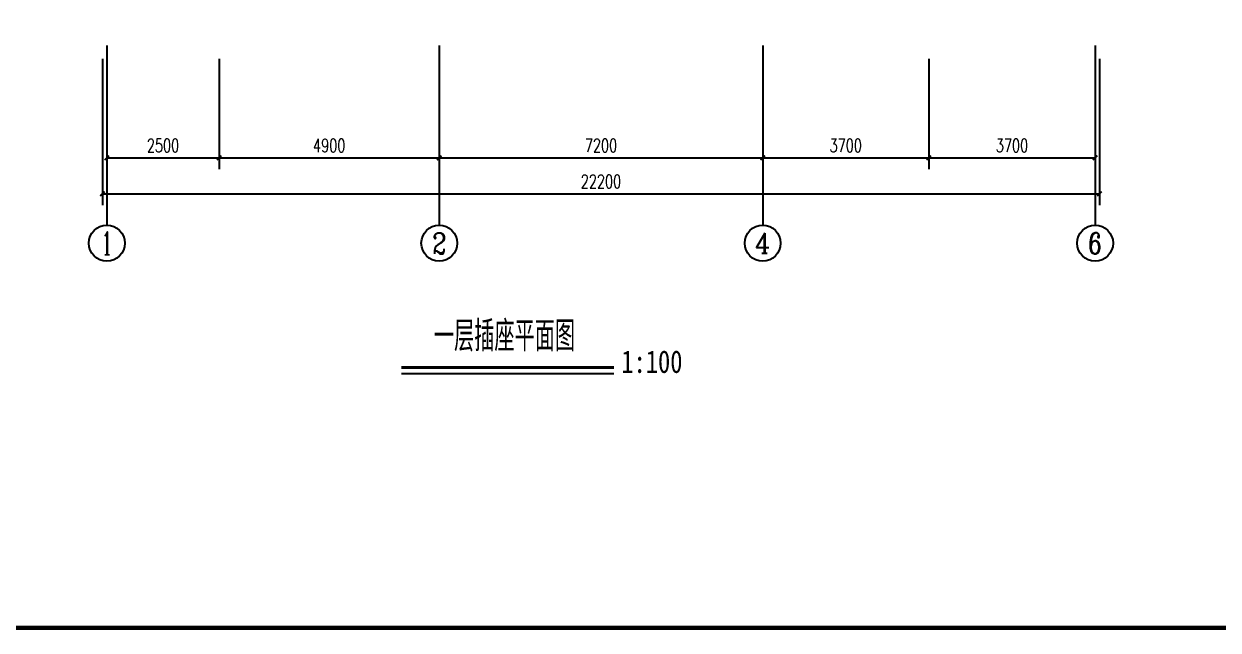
# Model space of a CAD drawing. Extents: x 6250600 to 6678662, y -692028 to -290561.
# Drawn here: x 6343510 to 6370097, y -419674 to -406187 of the extents above; entities that cross this region are included whole.
import ezdxf
from ezdxf.enums import TextEntityAlignment as Align

# ---------------------------------------------------------------- set-up
doc = ezdxf.new("R2010")
doc.units = 0
doc.header["$LTSCALE"] = 1000
doc.header["$MEASUREMENT"] = 0
doc.layers.get('0').update_dxf_attribs({"linetype": 'CONTINUOUS'})
doc.layers.get('Defpoints').update_dxf_attribs({"linetype": 'CONTINUOUS'})
for name, color, linetype in [('AXIS_TEXT', 7, 'CONTINUOUS'), ('PUB_TITLE', 4, 'CONTINUOUS'), ('图名', 15, 'CONTINUOUS'), ('建筑底图', 251, 'CONTINUOUS')]:
    doc.layers.add(name, color=color, linetype=linetype)
doc.styles.add('_TCH_AXIS', font='COMPLEX', dxfattribs={"bigfont": 'GBCBIG'})
doc.styles.add('_TCH_DIM_T3', font='SIMPLEX', dxfattribs={"width": 0.705882, "bigfont": 'GBCBIG'})
doc.styles.add('COMPLEX', font='COMPLEX')
doc.styles.add('sceie', font='sceie.shx', dxfattribs={"width": 0.7, "bigfont": 'sceic.shx'})
doc.styles.add('宋体', font='', dxfattribs={"width": 0.7})
doc.styles.get('宋体').set_extended_font_data('SimSun')
doc.dimstyles.new('_TCH_ARCH&&100', dxfattribs={"dimtxt": 297.5, "dimasz": 100, "dimexe": 250, "dimexo": 300, "dimgap": 126.25, "dimtad": 1, "dimdec": 0, "dimzin": 0, "dimdsep": 46, "dimtxsty": '_TCH_DIM_T3', "dimblk": 'ARCHTICK', "dimcen": 0.09, "dimclrt": 7, "dimazin": 2, "dimtfac": 1, "dimtdec": 0, "dimtix": 1, "dimtmove": 2, "dimatfit": 3, "dimfxl": 0, "dimtolj": 1, "dimtzin": 0, "dimarcsym": 0})

# ---------------------------------------------------------------- blocks, each defined once
blk = doc.blocks.new('_ArchTick')
at = {"color": 0, "linetype": 'ByBlock', "const_width": 0.4}
blk.add_lwpolyline([(-0.5, -0.5), (0.5, 0.5)], dxfattribs=at)
blk = doc.blocks.new('*D276')
at = {"layer": 'Defpoints', "color": 0, "transparency": 16777216}
for p in [(6345258, -406666), (6367458, -406666), (6367458, -409966)]:
    blk.add_point(p, dxfattribs=at)
at = {"layer": '建筑底图', "color": 0, "lineweight": -2, "transparency": 16777216}
for p, q in [((6345258, -406966), (6345258, -410216)), ((6367458, -406966), (6367458, -410216)), ((6345258, -409966), (6367458, -409966))]:
    blk.add_line(p, q, dxfattribs=at)
at = {"layer": '建筑底图', "color": 0, "lineweight": -2, "transparency": 16777216, "xscale": 100, "yscale": 100, "zscale": 100, "rotation": 180}
blk.add_blockref('_ArchTick', (6345258, -409966), dxfattribs=at)
at = {"layer": '建筑底图', "color": 0, "lineweight": -2, "transparency": 16777216, "xscale": 100, "yscale": 100, "zscale": 100}
blk.add_blockref('_ArchTick', (6367458, -409966), dxfattribs=at)
at = {"layer": '建筑底图', "color": 7, "transparency": 16777216, "insert": (6356358, -409691), "char_height": 297.5, "attachment_point": 5, "style": '_TCH_DIM_T3'}
blk.add_mtext('\\A1;22200', dxfattribs=at)
blk = doc.blocks.new('*D277')
at = {"layer": 'Defpoints', "color": 0, "transparency": 16777216}
for p in [(6345358, -406666), (6347858, -406666), (6347858, -409166)]:
    blk.add_point(p, dxfattribs=at)
at = {"layer": '建筑底图', "color": 0, "lineweight": -2, "transparency": 16777216}
for p, q in [((6345358, -406966), (6345358, -409416)), ((6347858, -406966), (6347858, -409416)), ((6345358, -409166), (6347858, -409166))]:
    blk.add_line(p, q, dxfattribs=at)
at = {"layer": '建筑底图', "color": 0, "lineweight": -2, "transparency": 16777216, "xscale": 100, "yscale": 100, "zscale": 100, "rotation": 180}
blk.add_blockref('_ArchTick', (6345358, -409166), dxfattribs=at)
at = {"layer": '建筑底图', "color": 0, "lineweight": -2, "transparency": 16777216, "xscale": 100, "yscale": 100, "zscale": 100}
blk.add_blockref('_ArchTick', (6347858, -409166), dxfattribs=at)
at = {"layer": '建筑底图', "color": 7, "transparency": 16777216, "insert": (6346608, -408891), "char_height": 297.5, "attachment_point": 5, "style": '_TCH_DIM_T3'}
blk.add_mtext('\\A1;2500', dxfattribs=at)
blk = doc.blocks.new('*D278')
at = {"layer": 'Defpoints', "color": 0, "transparency": 16777216}
for p in [(6347858, -406666), (6352758, -406666), (6352758, -409166)]:
    blk.add_point(p, dxfattribs=at)
at = {"layer": '建筑底图', "color": 0, "lineweight": -2, "transparency": 16777216}
for p, q in [((6347858, -406966), (6347858, -409416)), ((6352758, -406966), (6352758, -409416)), ((6347858, -409166), (6352758, -409166))]:
    blk.add_line(p, q, dxfattribs=at)
at = {"layer": '建筑底图', "color": 0, "lineweight": -2, "transparency": 16777216, "xscale": 100, "yscale": 100, "zscale": 100, "rotation": 180}
blk.add_blockref('_ArchTick', (6347858, -409166), dxfattribs=at)
at = {"layer": '建筑底图', "color": 0, "lineweight": -2, "transparency": 16777216, "xscale": 100, "yscale": 100, "zscale": 100}
blk.add_blockref('_ArchTick', (6352758, -409166), dxfattribs=at)
at = {"layer": '建筑底图', "color": 7, "transparency": 16777216, "insert": (6350308, -408891), "char_height": 297.5, "attachment_point": 5, "style": '_TCH_DIM_T3'}
blk.add_mtext('\\A1;4900', dxfattribs=at)
blk = doc.blocks.new('*D279')
at = {"layer": 'Defpoints', "color": 0, "transparency": 16777216}
for p in [(6352758, -406666), (6359958, -406666), (6359958, -409166)]:
    blk.add_point(p, dxfattribs=at)
at = {"layer": '建筑底图', "color": 0, "lineweight": -2, "transparency": 16777216}
for p, q in [((6352758, -406966), (6352758, -409416)), ((6359958, -406966), (6359958, -409416)), ((6352758, -409166), (6359958, -409166))]:
    blk.add_line(p, q, dxfattribs=at)
at = {"layer": '建筑底图', "color": 0, "lineweight": -2, "transparency": 16777216, "xscale": 100, "yscale": 100, "zscale": 100, "rotation": 180}
blk.add_blockref('_ArchTick', (6352758, -409166), dxfattribs=at)
at = {"layer": '建筑底图', "color": 0, "lineweight": -2, "transparency": 16777216, "xscale": 100, "yscale": 100, "zscale": 100}
blk.add_blockref('_ArchTick', (6359958, -409166), dxfattribs=at)
at = {"layer": '建筑底图', "color": 7, "transparency": 16777216, "insert": (6356358, -408891), "char_height": 297.5, "attachment_point": 5, "style": '_TCH_DIM_T3'}
blk.add_mtext('\\A1;7200', dxfattribs=at)
blk = doc.blocks.new('*D280')
at = {"layer": 'Defpoints', "color": 0, "transparency": 16777216}
for p in [(6359958, -406666), (6363658, -406666), (6363658, -409166)]:
    blk.add_point(p, dxfattribs=at)
at = {"layer": '建筑底图', "color": 0, "lineweight": -2, "transparency": 16777216}
for p, q in [((6359958, -406966), (6359958, -409416)), ((6363658, -406966), (6363658, -409416)), ((6359958, -409166), (6363658, -409166))]:
    blk.add_line(p, q, dxfattribs=at)
at = {"layer": '建筑底图', "color": 0, "lineweight": -2, "transparency": 16777216, "xscale": 100, "yscale": 100, "zscale": 100, "rotation": 180}
blk.add_blockref('_ArchTick', (6359958, -409166), dxfattribs=at)
at = {"layer": '建筑底图', "color": 0, "lineweight": -2, "transparency": 16777216, "xscale": 100, "yscale": 100, "zscale": 100}
blk.add_blockref('_ArchTick', (6363658, -409166), dxfattribs=at)
at = {"layer": '建筑底图', "color": 7, "transparency": 16777216, "insert": (6361808, -408891), "char_height": 297.5, "attachment_point": 5, "style": '_TCH_DIM_T3'}
blk.add_mtext('\\A1;3700', dxfattribs=at)
blk = doc.blocks.new('*D281')
at = {"layer": 'Defpoints', "color": 0, "transparency": 16777216}
for p in [(6363658, -406666), (6367358, -406666), (6367358, -409166)]:
    blk.add_point(p, dxfattribs=at)
at = {"layer": '建筑底图', "color": 0, "lineweight": -2, "transparency": 16777216}
for p, q in [((6363658, -406966), (6363658, -409416)), ((6367358, -406966), (6367358, -409416)), ((6363658, -409166), (6367358, -409166))]:
    blk.add_line(p, q, dxfattribs=at)
at = {"layer": '建筑底图', "color": 0, "lineweight": -2, "transparency": 16777216, "xscale": 100, "yscale": 100, "zscale": 100, "rotation": 180}
blk.add_blockref('_ArchTick', (6363658, -409166), dxfattribs=at)
at = {"layer": '建筑底图', "color": 0, "lineweight": -2, "transparency": 16777216, "xscale": 100, "yscale": 100, "zscale": 100}
blk.add_blockref('_ArchTick', (6367358, -409166), dxfattribs=at)
at = {"layer": '建筑底图', "color": 7, "transparency": 16777216, "insert": (6365508, -408891), "char_height": 297.5, "attachment_point": 5, "style": '_TCH_DIM_T3'}
blk.add_mtext('\\A1;3700', dxfattribs=at)
blk = doc.blocks.new('_AXISO')
blk.add_circle((0, 0), 0.5)
at = {"layer": 'AXIS_TEXT', "style": 'COMPLEX', "width": 1.041667}
blk.add_attdef('A', text='', height=0.56, dxfattribs=at).set_placement((-0.25, -0.28), (0.25, -0.28), align=Align.FIT)

msp = doc.modelspace()

# ---------------------------------------------------------------- linework, layer by layer
at = {"layer": 'PUB_TITLE', "color": 4, "const_width": 100}
msp.add_lwpolyline([(6334219.6, -419623.5), (6390119.6, -419623.5), (6390119.6, -379623.5), (6334219.6, -379623.5)], close=True, dxfattribs=at)
at = {"layer": '图名', "color": 3}
msp.add_line((6351915.2, -413964.1), (6356647.9, -413964.1), dxfattribs=at)
at = {"layer": '图名', "color": 3, "const_width": 70}
msp.add_lwpolyline([(6351915.2, -413830.9), (6356647.9, -413830.9)], dxfattribs=at)
at = {"layer": '建筑底图'}
for p, q in [((6345358.1, -406666.4), (6345358.1, -410666.4)), ((6352758.1, -406666.4), (6352758.1, -410666.4)), ((6359958.1, -406666.4), (6359958.1, -410666.4)), ((6367358.1, -406666.4), (6367358.1, -410666.4))]:
    msp.add_line(p, q, dxfattribs=at)

# ---------------------------------------------------------------- block references
ref = msp.add_blockref('_AXISO', (6345358.1, -411066.4), dxfattribs=dict(at, xscale=800, yscale=800, zscale=800))
ref.add_attrib('A', '1', dxfattribs={"layer": 'AXIS_TEXT', "color": 0, "height": 514.7, "style": '_TCH_AXIS'}).set_placement((6345247.8, -411323.8), (6345468.4, -411323.8), align=Align.FIT)
ref = msp.add_blockref('_AXISO', (6352758.1, -411066.4), dxfattribs=dict(at, xscale=800, yscale=800, zscale=800))
ref.add_attrib('A', '2', dxfattribs={"layer": 'AXIS_TEXT', "color": 0, "height": 465.9, "style": '_TCH_AXIS'}).set_placement((6352602.7, -411299.4), (6352913.4, -411299.4), align=Align.FIT)
ref = msp.add_blockref('_AXISO', (6359958.1, -411066.4), dxfattribs=dict(at, xscale=800, yscale=800, zscale=800))
ref.add_attrib('A', '4', dxfattribs={"layer": 'AXIS_TEXT', "color": 0, "height": 445.4, "style": '_TCH_AXIS'}).set_placement((6359788.4, -411289.1), (6360127.7, -411289.1), align=Align.FIT)
ref = msp.add_blockref('_AXISO', (6367358.1, -411066.4), dxfattribs=dict(at, xscale=800, yscale=800, zscale=800))
ref.add_attrib('A', '6', dxfattribs={"layer": 'AXIS_TEXT', "color": 0, "height": 465.9, "style": '_TCH_AXIS'}).set_placement((6367202.7, -411299.4), (6367513.4, -411299.4), align=Align.FIT)

# ---------------------------------------------------------------- texts
at = {"layer": '图名', "color": 3, "style": '宋体', "width": 0.8}
msp.add_text('1:100', height=500, dxfattribs=at).set_placement((6356811.7, -413951))
at = {"layer": '建筑底图', "color": 0, "style": 'sceie', "width": 0.7}
msp.add_text('一层插座平面图', height=675.18, dxfattribs=at).set_placement((6352638.8, -413470.1))

# ---------------------------------------------------------------- dimensions: what is measured, and where the dimension line sits
at = {"layer": '建筑底图'}
for p1, p2, distance, picture, middle in [((6345258.1, -406666.4), (6367458.1, -406666.4), -3300, '*D276', (6356358.1, -409691.4)), ((6345358.1, -406666.4), (6347858.1, -406666.4), -2500, '*D277', (6346608.1, -408891.4)), ((6347858.1, -406666.4), (6352758.1, -406666.4), -2500, '*D278', (6350308.1, -408891.4)), ((6352758.1, -406666.4), (6359958.1, -406666.4), -2500, '*D279', (6356358.1, -408891.4)), ((6359958.1, -406666.4), (6363658.1, -406666.4), -2500, '*D280', (6361808.1, -408891.4)), ((6363658.1, -406666.4), (6367358.1, -406666.4), -2500, '*D281', (6365508.1, -408891.4))]:
    dim = msp.add_aligned_dim(p1=p1, p2=p2, distance=distance, dimstyle='_TCH_ARCH&&100', dxfattribs=at)
    dim.commit()
    dim.dimension.update_dxf_attribs({"geometry": picture, "text_midpoint": middle})

doc.saveas('drawing.dxf')
